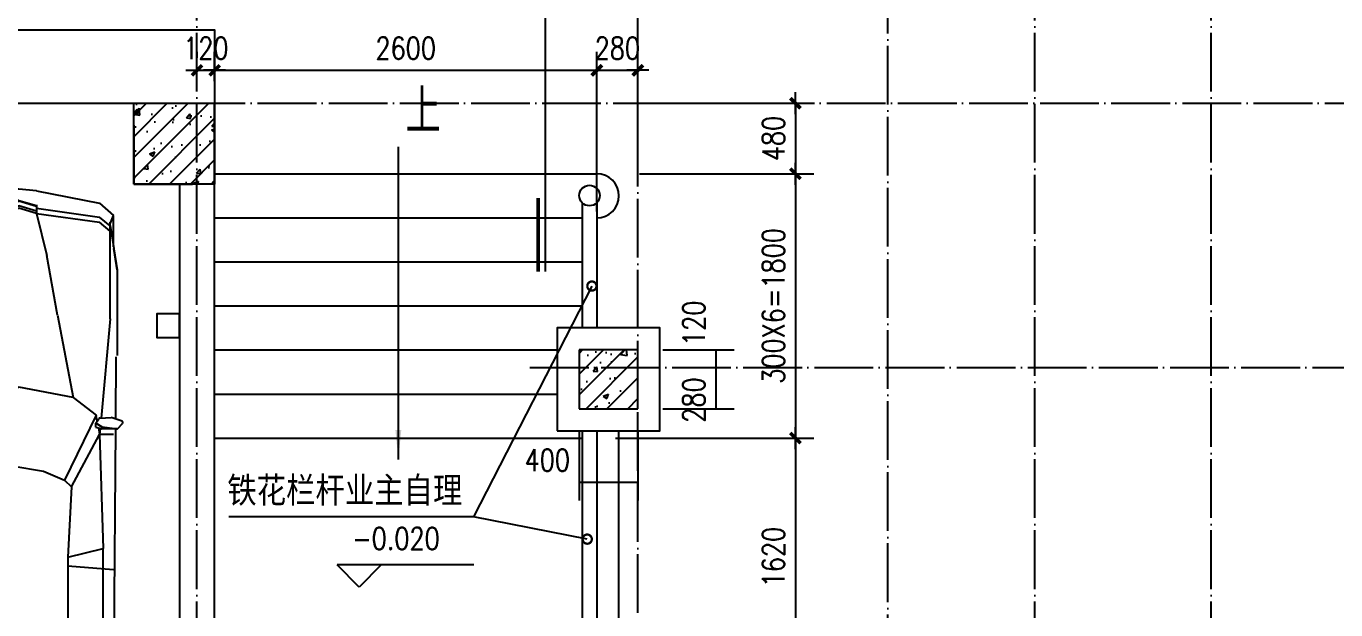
# Model space of a CAD drawing. Extents: x 12400 to 217743, y 90685 to 209848.
# Drawn here: x 58318 to 67228, y 121883 to 125858 of the extents above; entities that cross this region are included whole.
import ezdxf
from ezdxf.enums import TextEntityAlignment as Align

# ---------------------------------------------------------------- set-up
doc = ezdxf.new("R2010")
doc.units = 0
doc.header["$LTSCALE"] = 200
doc.linetypes.add('DOTE', pattern=[2.42, 2, -0.2, 0.02, -0.2])
doc.layers.get('0').update_dxf_attribs({"linetype": 'CONTINUOUS'})
doc.layers.get('DEFPOINTS').update_dxf_attribs({"linetype": 'CONTINUOUS'})
for name, color, linetype in [('8', 8, 'CONTINUOUS'), ('COLUMN', 4, 'CONTINUOUS'), ('DOTE', 1, 'DOTE'), ('GROUND', 2, 'CONTINUOUS'), ('HATCH', 8, 'CONTINUOUS'), ('LVTRY', 6, 'CONTINUOUS'), ('PUB_DIM', 3, 'CONTINUOUS'), ('PUB_TEXT', 7, 'CONTINUOUS'), ('WALL', 4, 'CONTINUOUS'), ('家具', 8, 'CONTINUOUS')]:
    doc.layers.add(name, color=color, linetype=linetype)
doc.styles.add('_萙PMK', font='txt', dxfattribs={"width": 0.8, "bigfont": 'HZTXT.SHX'})
doc.styles.add('DIM_FONT', font='SIMPLEX', dxfattribs={"width": 0.8})
doc.styles.add('HZ', font='txt', dxfattribs={"bigfont": 'hztxt'})
doc.dimstyles.new('DIMA50', dxfattribs={"dimscale": 0.5, "dimtxt": 300, "dimasz": 1, "dimexe": 250, "dimexo": 300, "dimgap": 150, "dimtad": 1, "dimdec": 0, "dimzin": 0, "dimdsep": 46, "dimtxsty": 'DIM_FONT', "dimblk": '_DIMX', "dimblk1": 'DOTSMALL', "dimblk2": 'DOTSMALL', "dimcen": 2.5, "dimse1": 1, "dimclrt": 7, "dimadec": 0, "dimazin": 0, "dimtfac": 1, "dimtdec": 0, "dimtix": 1, "dimtmove": 2, "dimatfit": 3, "dimldrblk": '_DIMX', "dimfxl": 0, "dimtolj": 1, "dimtzin": 0, "dimarcsym": 0})
doc.dimstyles.new('DIMB50', dxfattribs={"dimscale": 0.5, "dimtxt": 300, "dimasz": 1, "dimexe": 250, "dimexo": 300, "dimgap": 150, "dimtad": 1, "dimdec": 0, "dimzin": 0, "dimdsep": 46, "dimtxsty": 'DIM_FONT', "dimblk": '_DIMX', "dimblk1": 'DOTSMALL', "dimblk2": 'DOTSMALL', "dimcen": 2.5, "dimse2": 1, "dimclrt": 7, "dimadec": 0, "dimazin": 0, "dimtfac": 1, "dimtdec": 0, "dimtix": 1, "dimtmove": 2, "dimatfit": 3, "dimldrblk": '_DIMX', "dimfxl": 0, "dimtolj": 1, "dimtzin": 0, "dimarcsym": 0})
doc.dimstyles.new('DIMN50', dxfattribs={"dimscale": 0.5, "dimtxt": 300, "dimasz": 1, "dimexe": 250, "dimexo": 300, "dimgap": 150, "dimtad": 1, "dimdec": 0, "dimzin": 0, "dimdsep": 46, "dimtxsty": 'DIM_FONT', "dimblk": '_DIMX', "dimblk1": 'DOTSMALL', "dimblk2": 'DOTSMALL', "dimcen": 2.5, "dimclrt": 7, "dimadec": 0, "dimazin": 0, "dimtfac": 1, "dimtdec": 0, "dimtix": 1, "dimtmove": 2, "dimatfit": 3, "dimldrblk": '_DIMX', "dimfxl": 0, "dimtolj": 1, "dimtzin": 0, "dimarcsym": 0})
doc.dimstyles.new('MAO', dxfattribs={"dimscale": 0.5, "dimtxt": 400, "dimasz": 250, "dimexe": 250, "dimexo": 0, "dimgap": 150, "dimtad": 1, "dimdec": 0, "dimzin": 0, "dimdsep": 46, "dimtxsty": 'DIM_FONT', "dimblk": '_DIMX', "dimblk1": 'DOTSMALL', "dimblk2": 'DOTSMALL', "dimsah": 1, "dimcen": 2.5, "dimclrt": 7, "dimadec": 0, "dimazin": 0, "dimtfac": 1, "dimtdec": 0, "dimtix": 1, "dimtmove": 2, "dimatfit": 3, "dimldrblk": 'DOTSMALL', "dimfxl": 0, "dimtolj": 1, "dimtzin": 0, "dimarcsym": 0})

# ---------------------------------------------------------------- blocks, each defined once
blk = doc.blocks.new('_ARROW')
blk.add_solid([(0, 0), (-1, 0.1), (-1, -0.1)])
blk = doc.blocks.new('A$C401312EE')
at = {"color": 8}
for p, q in [((160.1, 4857.4), (589.5, 4941)), ((589.5, 4941), (708.7, 4952.8)), ((1090.6, 4952.8), (708.7, 4952.8)), ((1210.3, 4941), (1090.6, 4952.8)), ((1210.3, 4941), (1639.7, 4857.4)), ((160.1, 4857.4), (64.6, 4773.8)), ((589.5, 4821.7), (160.1, 4761.9)), ((589.5, 4839.8), (708.7, 4875.4)), ((708.7, 4869.2), (589.5, 4833.6)), ((589.5, 4785.6), (589.5, 4845.5)), ((708.7, 4839.8), (589.5, 4803.7)), ((589.5, 4785.6), (708.7, 4821.7)), ((1090.6, 4875.4), (708.7, 4875.4)), ((708.7, 4869.2), (1090.6, 4869.2)), ((708.7, 4839.3), (1090.6, 4839.3)), ((708.7, 4821.7), (1090.6, 4821.7)), ((900.1, 4875.4), (900.1, 4821.7)), ((1090.6, 4875.4), (1210.3, 4839.8)), ((1210.3, 4833.6), (1090.6, 4869.2)), ((1090.6, 4839.8), (1210.3, 4803.7)), ((1210.3, 4785.6), (1090.6, 4821.7)), ((1210.3, 4845.5), (1210.3, 4785.6)), ((1210.3, 4821.7), (1639.7, 4761.9)), ((1639.7, 4857.4), (1735.2, 4773.8)), ((64.6, 4773.8), (64.6, 4561)), ((64.6, 4773.8), (87.4, 4715.8)), ((160.1, 4761.9), (88.3, 4702.5)), ((88.3, 4726.3), (88.3, 4069.8)), ((88.3, 4666.4), (160.1, 4726.3)), ((160.1, 4726.3), (589.5, 4785.6)), ((589.5, 4785.6), (517.7, 4499.2)), ((1210.3, 4785.6), (1639.7, 4726.3)), ((1210.3, 4785.6), (1281.5, 4499.2)), ((1711.4, 4702.5), (1639.7, 4761.9)), ((1711.4, 4666.4), (1639.7, 4726.3)), ((1711.4, 4069.8), (1711.4, 4726.3)), ((1712.4, 4715.8), (1735.2, 4773.8)), ((1735.2, 4559.1), (1735.2, 4773.8)), ((86.4, 4703.5), (62.2, 4547.2)), ((86.9, 4703.5), (86, 4699.7)), ((1712.8, 4703.5), (1711.4, 4702.5)), ((1712.8, 4703.5), (1737.1, 4547.2)), ((62.2, 4547.2), (40.4, 4403.7)), ((62.2, 4547.2), (64.6, 4547.2)), ((1735.6, 4547.2), (1737.1, 4547.2)), ((1758.9, 4403.7), (1737.1, 4547.2)), ((1737.5, 4545.3), (1758.9, 4403.7)), ((517.7, 4499.2), (446.5, 4093.6)), ((1353.3, 4093.6), (1281.5, 4499.2)), ((40.4, 3819), (40.4, 4403.7)), ((1758.9, 4403.7), (1758.9, 3819)), ((88.3, 4069.8), (150.1, 3393.4)), ((446.5, 4093.6), (338.7, 3532.6)), ((1353.3, 4093.6), (1460.6, 3532.6)), ((1711.4, 4069.8), (1650.1, 3393.4)), ((49.5, 3387), (46.5, 3810.9)), ((1750.2, 3386.8), (1753.2, 3810.9)), ((708.7, 3604.3), (338.7, 3532.6)), ((708.7, 3604.3), (1090.6, 3604.3)), ((1460.6, 3532.6), (1090.6, 3604.3)), ((338.7, 3532.6), (183.8, 3413.4)), ((1460.6, 3532.6), (1615.9, 3413.4)), ((6.5, 3372.9), (80.7, 3397.2)), ((157.5, 3393), (80.7, 3397.2)), ((164.7, 3389), (185.7, 3359.2)), ((176.2, 3372.5), (183.8, 3413.4)), ((183.8, 3413.4), (398.5, 2971.6)), ((1615.9, 3413.4), (1401.2, 2971.6)), ((1613.6, 3359.2), (1634.5, 3388.9)), ((1623.5, 3372.5), (1615.9, 3413.4)), ((1641.7, 3392.9), (1718.5, 3397.2)), ((1792.8, 3372.9), (1718.5, 3397.2)), ((34.7, 3322.8), (2.5, 3357.4)), ((37.5, 3319.8), (144.4, 3333.6)), ((144.4, 3319.3), (41.6, 3319.8)), ((64.6, 1241.2), (50, 3319.7)), ((144.4, 3333.6), (185.7, 3359.2)), ((184.3, 3359.2), (144.4, 3333.6)), ((144.4, 3333.6), (144.4, 3319.3)), ((144.4, 3319.3), (185.7, 3331.2)), ((156.3, 3322.6), (160.1, 3282.3)), ((160.1, 3282.3), (168.1, 3326)), ((184.8, 3358.3), (184.3, 3359.2)), ((185.7, 3331.2), (184.8, 3358.3)), ((1654.9, 3333.6), (1613.6, 3359.2)), ((1613.6, 3331.2), (1615, 3358.3)), ((1613.6, 3331.2), (1654.9, 3319.3)), ((1615, 3359.2), (1654.9, 3333.6)), ((1615, 3358.3), (1615, 3359.2)), ((1632.1, 3326), (1639.7, 3282.3)), ((1643.5, 3322.2), (1639.7, 3282.3)), ((1654.9, 3333.6), (1654.9, 3319.3)), ((1654.9, 3333.6), (1761.8, 3319.8)), ((1757.7, 3319.8), (1654.9, 3319.3)), ((1735.2, 1241.2), (1749.8, 3319.7)), ((1764.6, 3322.8), (1796.8, 3357.4)), ((160.1, 3282.3), (64.6, 3282.3)), ((160.1, 3282.3), (135.8, 2506.1)), ((351, 2924.1), (160.1, 3282.3)), ((1448.7, 2924.1), (1639.7, 3282.3)), ((1735.2, 3282.3), (1639.7, 3282.3)), ((1639.7, 3282.3), (1663.4, 2506.1)), ((398.5, 2971.6), (542, 3031.5)), ((542, 3031.5), (756.7, 3067.1)), ((1043.1, 3067.1), (756.7, 3067.1)), ((1043.1, 3067.1), (1257.8, 3031.5)), ((1257.8, 3031.5), (1401.2, 2971.6)), ((351, 2924.1), (398.5, 2971.6)), ((1401.2, 2971.6), (1448.7, 2924.1)), ((374.8, 2446.7), (351, 2924.1)), ((1448.7, 2924.1), (1425, 2446.7)), ((135.8, 2506.1), (374.8, 2446.7)), ((135.8, 1301), (135.8, 2506.1)), ((1425, 2446.7), (1663.4, 2506.1)), ((1663.4, 1301), (1663.4, 2506.1)), ((374.8, 2446.7), (374.8, 1933.3)), ((1425, 2446.7), (1425, 1933.3)), ((374.8, 2386.9), (61.8, 2363.1)), ((1425, 2386.9), (1734.6, 2363.1)), ((351, 1420.3), (374.8, 1933.3)), ((374.8, 1933.3), (368.6, 1814)), ((1425, 1933.3), (1448.7, 1420.3)), ((1431.2, 1814), (1425, 1933.3)), ((135.8, 1778.4), (368.6, 1814)), ((367.6, 1790.3), (135.8, 1694.8)), ((366.7, 1742.3), (367.6, 1790.3)), ((368.6, 1814), (367.6, 1790.3)), ((1432.1, 1790.3), (1431.2, 1814)), ((1431.2, 1814), (1663.4, 1778.4)), ((1663.4, 1694.8), (1432.1, 1790.3)), ((1433.1, 1742.3), (1432.1, 1790.3)), ((135.8, 1694.8), (88.3, 1682.9)), ((135.8, 1301), (365.7, 1740.4)), ((366.7, 1742.3), (351, 1420.3)), ((1448.7, 1420.3), (1433.1, 1742.3)), ((1433.1, 1742.3), (1434, 1740.4)), ((1434, 1740.4), (1663.4, 1301)), ((1711.4, 1682.9), (1663.4, 1694.8)), ((88.3, 1682.9), (64.6, 1635)), ((1711.4, 1682.9), (1735.2, 1635)), ((351, 1420.3), (171.9, 1014.6)), ((351, 1420.3), (410.4, 1384.2)), ((542, 1372.3), (410.4, 1384.2)), ((756.7, 1360.4), (542, 1372.3)), ((756.7, 1360.4), (1043.1, 1360.4)), ((1257.8, 1372.3), (1043.1, 1360.4)), ((1388.9, 1384.2), (1257.8, 1372.3)), ((1448.7, 1420.3), (1388.9, 1384.2)), ((1448.7, 1420.3), (1627.8, 1014.6)), ((135.8, 1301), (171.9, 1014.6)), ((1663.4, 1301), (1627.8, 1014.6)), ((64.6, 1241.2), (64.6, 859.3)), ((1735.2, 859.3), (1735.2, 1241.2)), ((171.9, 1014.6), (147.7, 298.3)), ((231.3, 919.1), (171.9, 1014.6)), ((1568, 919.1), (1627.8, 1014.6)), ((1627.8, 1014.6), (1651.6, 298.3)), ((64.6, 906.8), (76, 811.3)), ((64.6, 906.8), (120.6, 287.4)), ((112.1, 119.2), (64.6, 906.8)), ((410.4, 847.4), (231.3, 919.1)), ((1388.9, 847.4), (1568, 919.1)), ((1679.1, 287.4), (1735.2, 906.8)), ((1735.2, 906.8), (1687.7, 119.2)), ((1735.2, 906.8), (1723.3, 811.3)), ((112.1, 119.2), (64.6, 859.3)), ((69.3, 852.2), (71.7, 849.3)), ((76, 811.3), (120.6, 291.2)), ((410.4, 847.4), (708.7, 787.6)), ((1090.6, 787.6), (1388.9, 847.4)), ((1723.3, 811.3), (1679.1, 291.2)), ((1735.2, 859.3), (1687.7, 119.2)), ((1728, 848.8), (1730.4, 852.2)), ((1090.6, 787.6), (708.7, 787.6)), ((120.6, 291.2), (121.1, 287.9)), ((147.7, 298.3), (124, 214.7)), ((147.7, 298.3), (195.7, 262.7)), ((1651.6, 298.3), (1604.1, 262.7)), ((1675.3, 214.7), (1651.6, 298.3)), ((1679.1, 291.2), (1678.6, 287.9)), ((123, 238), (112.1, 119.2)), ((195.7, 179.1), (124, 214.7)), ((398.5, 226.6), (195.7, 262.7)), ((195.7, 179.1), (398.5, 143)), ((195.7, 179.1), (328.2, 155.3)), ((708.7, 202.8), (398.5, 226.6)), ((708.7, 202.8), (1090.6, 202.8)), ((1401.2, 226.6), (1090.6, 202.8)), ((1401.2, 226.6), (1604.1, 262.7)), ((1604.1, 179.1), (1401.2, 143)), ((1471.5, 155.3), (1604.1, 179.1)), ((1604.1, 179.1), (1675.3, 214.7)), ((1687.7, 119.2), (1676.7, 238)), ((195.7, 83.6), (112.1, 119.2)), ((330.6, 154.9), (328.2, 155.3)), ((398.5, 143), (708.7, 119.2)), ((1090.6, 119.2), (708.7, 119.2)), ((1090.6, 119.2), (1401.2, 143)), ((1471.5, 155.3), (1469.6, 154.9)), ((1604.1, 83.6), (1687.7, 119.2)), ((398.5, 23.8), (195.7, 83.6)), ((398.5, 23.8), (708.7, 0)), ((1090.6, 0), (708.7, 0)), ((1401.2, 23.8), (1090.6, 0)), ((1401.2, 23.8), (1604.1, 83.6))]:
    blk.add_line(p, q, dxfattribs=at)
for centre, start, end in [((157, 3383.5), 35.15418, 86.86364), ((1642.3, 3383.4), 93.17983, 144.84582), ((9.5, 3363.8), 108.15727, 222.96497), ((41.7, 3329.3), 222.96497, 269.74535), ((1757.6, 3329.3), 270.25465, 317.03503), ((1789.8, 3363.8), 317.03503, 71.84273)]:
    blk.add_arc(centre, 9.5, start, end, dxfattribs=at)
at = {"color": 8, "width": 0.8, "flags": 9}
for tag in ['XSIZE', 'YSIZE']:
    blk.add_attdef(tag, (894.5, 2388.4), '', height=0.475, rotation=90, dxfattribs=at)
blk = doc.blocks.new('_DIMX')
blk.add_line((-150, 0), (150, 0))
at = {"const_width": 50}
blk.add_lwpolyline([(-70, -70), (70, 70)], dxfattribs=at)
blk = doc.blocks.new('*D1702')
at = {"layer": 'DEFPOINTS', "color": 0}
for p in [(62340, 125332.8), (62340, 124852.8), (63552, 124852.8)]:
    blk.add_point(p, dxfattribs=at)
at = {"layer": 'PUB_DIM', "color": 0, "lineweight": -2}
for p, q in [((62490, 125332.8), (63677, 125332.8)), ((63552, 125332.3), (63552, 124853.3)), ((62490, 124852.8), (63677, 124852.8))]:
    blk.add_line(p, q, dxfattribs=at)
at = {"layer": 'PUB_DIM', "color": 0, "lineweight": -2, "xscale": 0.5, "yscale": 0.5, "zscale": 0.5}
for p, rotation in [((63552, 125332.8), 90), ((63552, 124852.8), 270)]:
    blk.add_blockref('_DIMX', p, dxfattribs=dict(at, rotation=rotation))
at = {"layer": 'PUB_DIM', "color": 7, "insert": (63402, 125092.8), "char_height": 150, "attachment_point": 5, "rotation": 90, "style": 'DIM_FONT'}
blk.add_mtext('\\A1;480', dxfattribs=at)
blk = doc.blocks.new('_DOTSMALL')
at = {"color": 0, "linetype": 'ByBlock', "const_width": 0.5}
blk.add_lwpolyline([(-0.0625, 0, 1), (0.0625, 0, 1)], format="xyb", close=True, dxfattribs=at)
blk = doc.blocks.new('*D1703')
at = {"layer": 'DEFPOINTS', "color": 0}
for p in [(62340, 124852.8), (62177.1, 123052.8), (63552, 123052.8)]:
    blk.add_point(p, dxfattribs=at)
at = {"layer": 'PUB_DIM', "color": 0, "lineweight": -2}
for p, q in [((62490, 124852.8), (63677, 124852.8)), ((63552, 124852.3), (63552, 123053.3)), ((62327.1, 123052.8), (63677, 123052.8))]:
    blk.add_line(p, q, dxfattribs=at)
at = {"layer": 'PUB_DIM', "color": 0, "lineweight": -2, "xscale": 0.5, "yscale": 0.5, "zscale": 0.5}
for p, rotation in [((63552, 124852.8), 90), ((63552, 123052.8), 270)]:
    blk.add_blockref('_DIMX', p, dxfattribs=dict(at, rotation=rotation))
at = {"layer": 'PUB_DIM', "color": 7, "insert": (63402, 123952.8), "char_height": 150, "attachment_point": 5, "rotation": 90, "style": 'DIM_FONT'}
blk.add_mtext('\\A1;300X6=1800', dxfattribs=at)
blk = doc.blocks.new('*D1704')
at = {"layer": 'DEFPOINTS', "color": 0}
for p in [(62177.1, 123052.8), (62065.1, 121432.8), (63552, 121432.8)]:
    blk.add_point(p, dxfattribs=at)
at = {"layer": 'PUB_DIM', "color": 0, "lineweight": -2}
for p, q in [((62327.1, 123052.8), (63677, 123052.8)), ((63552, 123052.3), (63552, 121433.3)), ((62215.1, 121432.8), (63677, 121432.8))]:
    blk.add_line(p, q, dxfattribs=at)
at = {"layer": 'PUB_DIM', "color": 0, "lineweight": -2, "xscale": 0.5, "yscale": 0.5, "zscale": 0.5}
for p, rotation in [((63552, 123052.8), 90), ((63552, 121432.8), 270)]:
    blk.add_blockref('_DIMX', p, dxfattribs=dict(at, rotation=rotation))
at = {"layer": 'PUB_DIM', "color": 7, "insert": (63402, 122242.8), "char_height": 150, "attachment_point": 5, "rotation": 90, "style": 'DIM_FONT'}
blk.add_mtext('\\A1;1620', dxfattribs=at)
blk = doc.blocks.new('*D1705')
at = {"layer": 'DEFPOINTS', "color": 0}
for p in [(62500.3, 123652.8), (62500.3, 123532.8), (63010.8, 123532.8)]:
    blk.add_point(p, dxfattribs=at)
at = {"layer": 'PUB_DIM', "color": 0, "lineweight": -2}
for p, q in [((62650.3, 123652.8), (63135.8, 123652.8)), ((63010.8, 123652.8), (63010.8, 123653.3)), ((63010.8, 123652.8), (63010.8, 123532.8)), ((63010.8, 123532.8), (63010.8, 123532.3))]:
    blk.add_line(p, q, dxfattribs=at)
at = {"layer": 'PUB_DIM', "color": 0, "lineweight": -2, "xscale": 0.5, "yscale": 0.5, "zscale": 0.5}
for p, rotation in [((63010.8, 123652.8), 270), ((63010.8, 123532.8), 90)]:
    blk.add_blockref('_DOTSMALL', p, dxfattribs=dict(at, rotation=rotation))
at = {"layer": 'PUB_DIM', "color": 7, "insert": (62860.8, 123834.9), "char_height": 150, "attachment_point": 5, "rotation": 90, "style": 'DIM_FONT'}
blk.add_mtext('\\A1;120', dxfattribs=at)
blk = doc.blocks.new('*D1706')
at = {"layer": 'DEFPOINTS', "color": 0}
for p in [(62500.3, 123532.8), (62500.3, 123252.8), (63010.8, 123252.8)]:
    blk.add_point(p, dxfattribs=at)
at = {"layer": 'PUB_DIM', "color": 0, "lineweight": -2}
for p, q in [((63010.8, 123532.8), (63010.8, 123252.8)), ((62650.3, 123252.8), (63135.8, 123252.8))]:
    blk.add_line(p, q, dxfattribs=at)
at = {"layer": 'PUB_DIM', "color": 0, "lineweight": -2, "xscale": 0.5, "yscale": 0.5, "zscale": 0.5}
for p, rotation in [((63010.8, 123532.8), 90), ((63010.8, 123252.8), 270)]:
    blk.add_blockref('_DOTSMALL', p, dxfattribs=dict(at, rotation=rotation))
at = {"layer": 'PUB_DIM', "color": 7, "insert": (62860.8, 123312), "char_height": 150, "attachment_point": 5, "rotation": 90, "style": 'DIM_FONT'}
blk.add_mtext('\\A1;280', dxfattribs=at)
blk = doc.blocks.new('*D1707')
at = {"layer": 'DEFPOINTS', "color": 0}
for p in [(59600.3, 125557.1), (59480.3, 125491.7), (59600.3, 125332.8)]:
    blk.add_point(p, dxfattribs=at)
at = {"layer": 'PUB_DIM', "color": 0, "lineweight": -2}
for p, q in [((59480.3, 125641.7), (59480.3, 125682.1)), ((59600.3, 125482.8), (59600.3, 125682.1)), ((59479.8, 125557.1), (59479.3, 125557.1)), ((59480.3, 125557.1), (59600.3, 125557.1)), ((59600.8, 125557.1), (59601.3, 125557.1))]:
    blk.add_line(p, q, dxfattribs=at)
at = {"layer": 'PUB_DIM', "color": 0, "lineweight": -2, "xscale": 0.5, "yscale": 0.5, "zscale": 0.5}
blk.add_blockref('_DIMX', (59480.3, 125557.1), dxfattribs=at)
at = {"layer": 'PUB_DIM', "color": 0, "lineweight": -2, "xscale": 0.5, "yscale": 0.5, "zscale": 0.5, "rotation": 180}
blk.add_blockref('_DIMX', (59600.3, 125557.1), dxfattribs=at)
at = {"layer": 'PUB_DIM', "color": 7, "insert": (59540.3, 125707.1), "char_height": 150, "attachment_point": 5, "style": 'DIM_FONT'}
blk.add_mtext('\\A1;120', dxfattribs=at)
blk = doc.blocks.new('*D1708')
at = {"layer": 'DEFPOINTS', "color": 0}
for p in [(62200.3, 125557.1), (59600.3, 125332.8), (62200.3, 124445.7)]:
    blk.add_point(p, dxfattribs=at)
at = {"layer": 'PUB_DIM', "color": 0, "lineweight": -2}
for p, q in [((59600.3, 125482.8), (59600.3, 125682.1)), ((62200.3, 124595.7), (62200.3, 125682.1)), ((59600.8, 125557.1), (62199.8, 125557.1))]:
    blk.add_line(p, q, dxfattribs=at)
at = {"layer": 'PUB_DIM', "color": 0, "lineweight": -2, "xscale": 0.5, "yscale": 0.5, "zscale": 0.5, "rotation": 180}
blk.add_blockref('_DIMX', (59600.3, 125557.1), dxfattribs=at)
at = {"layer": 'PUB_DIM', "color": 0, "lineweight": -2, "xscale": 0.5, "yscale": 0.5, "zscale": 0.5}
blk.add_blockref('_DIMX', (62200.3, 125557.1), dxfattribs=at)
at = {"layer": 'PUB_DIM', "color": 7, "insert": (60900.3, 125707.1), "char_height": 150, "attachment_point": 5, "style": 'DIM_FONT'}
blk.add_mtext('\\A1;2600', dxfattribs=at)
blk = doc.blocks.new('*D1709')
at = {"layer": 'DEFPOINTS', "color": 0}
for p in [(62480.3, 125557.1), (62480.3, 124990.5), (62200.3, 124445.7)]:
    blk.add_point(p, dxfattribs=at)
at = {"layer": 'PUB_DIM', "color": 0, "lineweight": -2}
for p, q in [((62200.3, 124595.7), (62200.3, 125682.1)), ((62480.3, 125140.5), (62480.3, 125682.1)), ((62199.8, 125557.1), (62199.3, 125557.1)), ((62200.3, 125557.1), (62480.3, 125557.1)), ((62480.8, 125557.1), (62481.3, 125557.1))]:
    blk.add_line(p, q, dxfattribs=at)
at = {"layer": 'PUB_DIM', "color": 0, "lineweight": -2, "xscale": 0.5, "yscale": 0.5, "zscale": 0.5}
blk.add_blockref('_DIMX', (62200.3, 125557.1), dxfattribs=at)
at = {"layer": 'PUB_DIM', "color": 0, "lineweight": -2, "xscale": 0.5, "yscale": 0.5, "zscale": 0.5, "rotation": 180}
blk.add_blockref('_DIMX', (62480.3, 125557.1), dxfattribs=at)
at = {"layer": 'PUB_DIM', "color": 7, "insert": (62340.3, 125707.1), "char_height": 150, "attachment_point": 5, "style": 'DIM_FONT'}
blk.add_mtext('\\A1;280', dxfattribs=at)
blk = doc.blocks.new('*D1710')
at = {"layer": 'DEFPOINTS', "color": 0}
for p in [(62080.3, 123252.8), (62480.3, 123252.8), (62480.3, 122753.1)]:
    blk.add_point(p, dxfattribs=at)
at = {"layer": 'PUB_DIM', "color": 0, "lineweight": -2}
for p, q in [((62080.3, 123102.8), (62080.3, 122628.1)), ((62480.3, 123102.8), (62480.3, 122628.1)), ((62080.3, 122753.1), (62480.3, 122753.1))]:
    blk.add_line(p, q, dxfattribs=at)
at = {"layer": 'PUB_DIM', "color": 0, "lineweight": -2, "xscale": 0.5, "yscale": 0.5, "zscale": 0.5, "rotation": 180}
blk.add_blockref('_DOTSMALL', (62080.3, 122753.1), dxfattribs=at)
at = {"layer": 'PUB_DIM', "color": 0, "lineweight": -2, "xscale": 0.5, "yscale": 0.5, "zscale": 0.5}
blk.add_blockref('_DOTSMALL', (62480.3, 122753.1), dxfattribs=at)
at = {"layer": 'PUB_DIM', "color": 7, "insert": (61863.6, 122903.1), "char_height": 150, "attachment_point": 5, "style": 'DIM_FONT'}
blk.add_mtext('\\A1;400', dxfattribs=at)

msp = doc.modelspace()

# ---------------------------------------------------------------- hatches: boundary and pattern name
at = {"layer": 'HATCH'}
h = msp.add_hatch(dxfattribs=at)
h.set_pattern_fill('AN31C', color=256, scale=500, style=0)
h.set_pattern_definition([(45, (54055.56, 50955.12), (-70.71068, 70.71068), []), (50, (54055.56, 50955.12), (358.6301, -31.3761), [37.5, -412.5]), (355, (54055.56, 50955.12), (-69.3757, 376.096), [30, -330]), (100.4514, (54085.44, 50952.5), (289.2547, 344.7198), [31.8701, -350.571]), (46.1842, (54055.56, 51055.1), (533.6205, -82.7595), [56.25, -618.75]), (96.6356, (54100.03, 51048.2), (467.3314, 487.059), [47.805, -525.8565]), (351.1842, (54055.56, 51055.1), (467.331, 487.0593), [45, -495]), (21, (54105.56, 51030.12), (298.4535, -201.3094), [37.5, -412.5]), (326, (54105.56, 51030.12), (121.6577, 362.575), [30, -330]), (71.4514, (54130.43, 51013.34), (420.1113, 161.2652), [31.8701, -350.571]), (37.5, (54055.56, 50955.12), (6.07993, 166.44693), [0, -326, 0, -335, 0, -331.25]), (7.5, (54055.56, 50955.12), (131.53477, 197.20586), [0, -191, 0, -318.5, 0, -126.25]), (327.5, (53944.06, 50955.12), (266.91122, -11.27744), [0, -125, 0, -390, 0, -517.5]), (317.5, (53894.06, 50955.12), (291.5931, 50.0525), [0, -162.5, 0, -259, 0, -367.5])])
h.paths.add_polyline_path([(59600.262, 124782.808), (59600.262, 125332.808), (59050.262, 125332.808), (59050.262, 124782.808)])
h = msp.add_hatch(dxfattribs=at)
h.set_pattern_fill('AN31C', color=256, scale=500, style=0)
h.set_pattern_definition([(45, (54035.56, 50955.12), (-70.71068, 70.71068), []), (50, (54035.56, 50955.12), (358.6301, -31.3761), [37.5, -412.5]), (355, (54035.56, 50955.12), (-69.3757, 376.096), [30, -330]), (100.4514, (54065.44, 50952.5), (289.2547, 344.7198), [31.8701, -350.571]), (46.1842, (54035.56, 51055.1), (533.6205, -82.7595), [56.25, -618.75]), (96.6356, (54080.03, 51048.2), (467.3314, 487.059), [47.805, -525.8565]), (351.1842, (54035.56, 51055.1), (467.331, 487.0593), [45, -495]), (21, (54085.56, 51030.12), (298.4535, -201.3094), [37.5, -412.5]), (326, (54085.56, 51030.12), (121.6577, 362.575), [30, -330]), (71.4514, (54110.43, 51013.34), (420.1113, 161.2652), [31.8701, -350.571]), (37.5, (54035.56, 50955.12), (6.07993, 166.44693), [0, -326, 0, -335, 0, -331.25]), (7.5, (54035.56, 50955.12), (131.53477, 197.20586), [0, -191, 0, -318.5, 0, -126.25]), (327.5, (53924.06, 50955.12), (266.91122, -11.27744), [0, -125, 0, -390, 0, -517.5]), (317.5, (53874.06, 50955.12), (291.5931, 50.0525), [0, -162.5, 0, -259, 0, -367.5])])
h.paths.add_polyline_path([(62480.262, 123252.808), (62480.262, 123652.808), (62080.262, 123652.808), (62080.262, 123252.808)])

# ---------------------------------------------------------------- linework, layer by layer
at = {"layer": '8'}
msp.add_lwpolyline([(61930.262, 123102.808), (62630.262, 123102.808), (62630.262, 123802.808), (61930.262, 123802.808)], close=True, dxfattribs=at)
msp.add_lwpolyline([(62750.262, 120602.808), (62750.262, 121702.808), (62350.262, 121702.808), (62350.262, 123102.808)], dxfattribs=at)
at = {"layer": 'COLUMN'}
for p, q in [((59050.262, 125332.808), (59600.262, 125332.808)), ((59050.262, 125092.808), (59050.262, 125332.808)), ((59050.262, 125332.808), (59600.262, 125332.808)), ((59050.262, 124782.808), (59050.262, 125332.808)), ((59600.262, 125332.808), (59600.262, 124782.808)), ((59050.262, 125182.808), (59050.262, 124782.808)), ((59600.262, 124782.808), (59050.262, 124782.808)), ((59050.262, 124782.808), (59450.262, 124782.808)), ((62480.262, 123652.808), (62080.262, 123652.808)), ((62080.262, 123652.808), (62080.262, 123252.808)), ((62480.262, 123252.808), (62480.262, 123652.808)), ((62080.262, 123252.808), (62480.262, 123252.808))]:
    msp.add_line(p, q, dxfattribs=at)
at = {"layer": 'DOTE'}
for p, q in [((59480.262, 103632.808), (59480.262, 126332.808)), ((62480.262, 119442.046), (62480.262, 126332.808)), ((64180.262, 115160.334), (64180.262, 126332.808)), ((65180.262, 103632.808), (65180.262, 126332.808)), ((66380.262, 103632.808), (66380.262, 126332.808)), ((52148.907, 125332.808), (67380.262, 125332.808)), ((61745.183, 123532.808), (67380.262, 123532.808))]:
    msp.add_line(p, q, dxfattribs=at)
at = {"layer": 'GROUND'}
for p, q in [((53910.262, 125332.808), (59050.262, 125332.808)), ((59600.262, 124852.808), (62200.262, 124852.808)), ((62100.262, 124655.825), (62100.262, 123802.808)), ((62200.262, 124654.983), (62200.262, 123802.808)), ((59600.262, 124552.808), (62100.262, 124552.808)), ((59600.262, 124252.808), (62100.262, 124252.808)), ((59600.262, 123952.808), (62100.262, 123952.808)), ((59600.262, 123652.808), (61930.262, 123652.808)), ((59600.262, 123352.808), (61930.262, 123352.808)), ((59600.262, 123052.808), (62100.262, 123052.808)), ((62100.262, 123102.808), (62100.262, 121552.808)), ((62200.262, 123102.808), (62200.262, 121552.808))]:
    msp.add_line(p, q, dxfattribs=at)
msp.add_lwpolyline([(53360.262, 125332.808), (53360.262, 125832.808), (59600.262, 125832.808), (59600.262, 125332.808)], dxfattribs=at)
msp.add_circle((62150.675, 124704.39), 70, dxfattribs=at)
msp.add_arc((62200.262, 124702.808), 150, 270, 90, dxfattribs=at)
at = {"layer": 'LVTRY'}
msp.add_lwpolyline([(59360.262, 123898.49), (59207.548, 123898.49), (59207.548, 123738.041), (59360.262, 123738.041)], close=True, dxfattribs=at)
at = {"layer": 'PUB_DIM'}
for p, q in [((61852.048, 124186.831), (61852.048, 126197.098)), ((60584.325, 122038.792), (60434.325, 122188.792)), ((61362.896, 122188.792), (60434.325, 122188.792)), ((60734.325, 122188.792), (60584.325, 122038.792))]:
    msp.add_line(p, q, dxfattribs=at)
msp.add_lwpolyline([(60850.262, 122907.599), (60850.262, 125035.577)], dxfattribs=at)
at = {"layer": 'PUB_DIM', "const_width": 25}
msp.add_lwpolyline([(61802.048, 124186.831), (61802.048, 124686.831)], dxfattribs=at)
at = {"layer": 'WALL'}
for p, q in [((59050.262, 125332.808), (59600.262, 125332.808)), ((59050.262, 125092.808), (59050.262, 125332.808)), ((59600.262, 121552.808), (59600.262, 125332.808)), ((59360.262, 124782.808), (59360.262, 118612.808))]:
    msp.add_line(p, q, dxfattribs=at)

# ---------------------------------------------------------------- block references
at = {"layer": 'PUB_DIM', "xscale": 200, "yscale": 200, "zscale": 200, "rotation": 270}
msp.add_blockref('_ARROW', (60850.262, 122907.599), dxfattribs=at)
at = {"layer": '家具'}
msp.add_blockref('A$C401312EE', (57177.529, 119795.858), dxfattribs=at)

# ---------------------------------------------------------------- texts
at = {"layer": 'PUB_DIM', "style": 'DIM_FONT', "width": 0.8}
msp.add_text('-0.020', height=150, dxfattribs=at).set_placement((61131.896, 122293.792), align=Align.RIGHT)
at = {"layer": 'PUB_TEXT', "style": '_萙PMK', "width": 0.8}
msp.add_text('上', height=300, dxfattribs=at).set_placement((60899.156, 125129.573))
at = {"layer": 'PUB_TEXT', "color": 7, "insert": (61286.383, 122691.81), "char_height": 200, "attachment_point": 6, "style": 'HZ'}
msp.add_mtext('铁花栏杆业主自理', dxfattribs=at)

# ---------------------------------------------------------------- dimensions: what is measured, and where the dimension line sits
at = {"layer": 'PUB_DIM'}
for base, p1, p2, picture, middle in [((59600.262, 125557.107), (59480.262, 125491.73), (59600.262, 125332.808), '*D1707', (59540.262, 125707.107)), ((62200.262, 125557.107), (59600.262, 125332.808), (62200.262, 124445.701), '*D1708', (60900.262, 125707.107)), ((62480.262, 125557.107), (62200.262, 124445.701), (62480.262, 124990.508), '*D1709', (62340.262, 125707.107))]:
    dim = msp.add_linear_dim(base=base, p1=p1, p2=p2, dimstyle='DIMN50', dxfattribs=at)
    dim.commit()
    dim.dimension.update_dxf_attribs({"geometry": picture, "text_midpoint": middle})
for base, p1, p2, picture, middle in [((63551.959, 124852.808), (62340.035, 125332.808), (62340.035, 124852.808), '*D1702', (63401.959, 125092.808)), ((63551.959, 121432.808), (62177.087, 123052.808), (62065.06, 121432.808), '*D1704', (63401.959, 122242.808))]:
    dim = msp.add_linear_dim(base=base, p1=p1, p2=p2, angle=90, dimstyle='DIMN50', dxfattribs=at)
    dim.commit()
    dim.dimension.update_dxf_attribs({"geometry": picture, "text_midpoint": middle})
dim = msp.add_linear_dim(base=(63551.959, 123052.808), p1=(62340.035, 124852.808), p2=(62177.087, 123052.808), angle=90, text='300X6=<>', dimstyle='DIMN50', dxfattribs=at)
dim.commit()
dim.dimension.update_dxf_attribs({"geometry": '*D1703', "text_midpoint": (63401.959, 123952.808)})
for base, p1, p2, dimstyle, picture, middle in [((63010.831, 123532.808), (62500.262, 123652.808), (62500.262, 123532.808), 'DIMB50', '*D1705', (62860.831, 123834.854)), ((63010.831, 123252.808), (62500.262, 123532.808), (62500.262, 123252.808), 'DIMA50', '*D1706', (62860.831, 123311.957))]:
    dim = msp.add_linear_dim(base=base, p1=p1, p2=p2, angle=90, dimstyle=dimstyle, override={"dimsah": 1}, dxfattribs=at)
    dim.commit()
    dim.dimension.update_dxf_attribs({"geometry": picture, "text_midpoint": middle, "dimtype": 160})
dim = msp.add_linear_dim(base=(62480.262, 122753.149), p1=(62080.262, 123252.808), p2=(62480.262, 123252.808), dimstyle='DIMA50', override={"dimsah": 1, "dimse1": 0}, dxfattribs=at)
dim.commit()
dim.dimension.update_dxf_attribs({"geometry": '*D1710', "text_midpoint": (61863.603, 122903.149), "dimtype": 160})

# ---------------------------------------------------------------- leaders
at = {"layer": 'PUB_TEXT'}
msp.add_leader([(62167.148, 124088.186), (61361.383, 122516.81)], dimstyle='MAO', dxfattribs=at)
at = {"layer": 'PUB_TEXT', "annotation_type": 0, "has_hookline": 1, "hookline_direction": 1, "text_width": 1588.976}
msp.add_leader([(62135.289, 122364.871), (61361.383, 122516.81)], dimstyle='MAO', dxfattribs=at)

doc.saveas('drawing.dxf')
